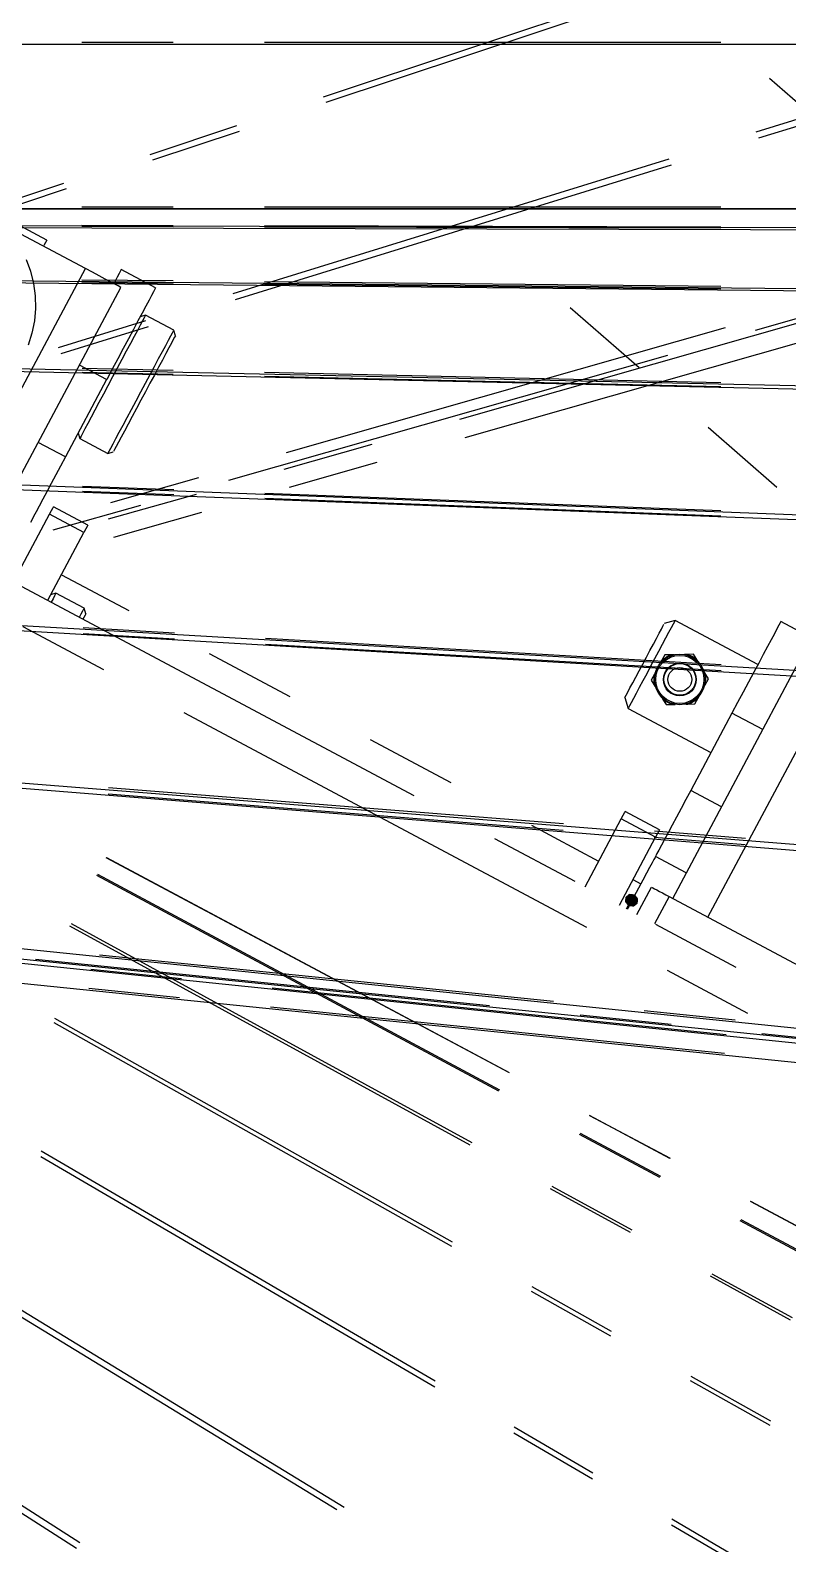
# Model space of a CAD drawing. Extents: x 3 to 592, y 5 to 207.
# Drawn here: x 108.99 to 119.53, y 28.87 to 49.93 of the extents above; entities that cross this region are included whole.
import ezdxf

# ---------------------------------------------------------------- set-up
doc = ezdxf.new("R2010")
doc.units = 0
doc.layers.get('0').update_dxf_attribs({"linetype": 'CONTINUOUS'})

msp = doc.modelspace()

# ---------------------------------------------------------------- hatches: boundary and pattern name
h = msp.add_hatch(color=7)
h.dxf.hatch_style = 2
h.paths.add_polyline_path([(117.409369, 37.90153), (117.452598, 37.847995), (117.44551, 37.779551), (117.391975, 37.736322), (117.323532, 37.74341), (117.311185, 37.750112), (117.267956, 37.803647), (117.275043, 37.872091), (117.328578, 37.91532), (117.397021, 37.908233)])
h = msp.add_hatch(color=7)
h.dxf.hatch_style = 2
h.paths.add_polyline_path([(117.409369, 37.90153), (117.452598, 37.847995), (117.44551, 37.779551), (117.391975, 37.736322), (117.323532, 37.74341), (117.311185, 37.750112), (117.267956, 37.803647), (117.275043, 37.872091), (117.328578, 37.91532), (117.397021, 37.908233)])

# ---------------------------------------------------------------- linework, layer by layer
at = {"color": 7}
for points in [[(113.074806, 49.009424), (119.099889, 51.014638)], [(113.074806, 49.009424), (119.099889, 51.014638)], [(119.1324, 50.933494), (113.107318, 48.92828)], [(119.1324, 50.933494), (113.107318, 48.92828)], [(100.682778, 49.741667), (142.839722, 49.741667)], [(109.711984, 49.768125), (110.981984, 49.768125)], [(109.711984, 49.768125), (110.981984, 49.768125)], [(109.711984, 49.768125), (110.981984, 49.768125)], [(109.711984, 49.768125), (110.981984, 49.768125)], [(112.251984, 49.768125), (118.601984, 49.768125)], [(112.251984, 49.768125), (118.601984, 49.768125)], [(112.251984, 49.768125), (118.601984, 49.768125)], [(112.251984, 49.768125), (118.601984, 49.768125)], [(120.237793, 48.427185), (119.279492, 49.260587)], [(120.237793, 48.427185), (119.279492, 49.260587)], [(119.095924, 48.52008), (120.309302, 48.895065)], [(119.095924, 48.52008), (120.309302, 48.895065)], [(120.33959, 48.805678), (119.126209, 48.4307)], [(120.33959, 48.805678), (119.126209, 48.4307)], [(110.664773, 48.207338), (111.86979, 48.608381)], [(110.664773, 48.207338), (111.86979, 48.608381)], [(111.902301, 48.527237), (110.697285, 48.126194)], [(111.902301, 48.527237), (110.697285, 48.126194)], [(111.815656, 46.270169), (117.882546, 48.145094)], [(111.815656, 46.270169), (117.882546, 48.145094)], [(117.912829, 48.055722), (111.845928, 46.180831)], [(117.912829, 48.055722), (111.845928, 46.180831)], [(108.254741, 47.405252), (109.459757, 47.806295)], [(108.254741, 47.405252), (109.459757, 47.806295)], [(109.492269, 47.725151), (108.287252, 47.324109)], [(109.492269, 47.725151), (108.287252, 47.324109)], [(100.682778, 47.448611), (142.839722, 47.448611)], [(142.839722, 47.448611), (100.682778, 47.448611)], [(110.981808, 47.473764), (109.711808, 47.473764)], [(110.981808, 47.473764), (109.711808, 47.473764)], [(110.981808, 47.473764), (109.711808, 47.473764)], [(110.981808, 47.473764), (109.711808, 47.473764)], [(109.711984, 47.476445), (110.981984, 47.476445)], [(109.711984, 47.476445), (110.981984, 47.476445)], [(109.711984, 47.476445), (110.981984, 47.476445)], [(109.711984, 47.476445), (110.981984, 47.476445)], [(118.601808, 47.473764), (112.251808, 47.473764)], [(118.601808, 47.473764), (112.251808, 47.473764)], [(118.601808, 47.473764), (112.251808, 47.473764)], [(118.601808, 47.473764), (112.251808, 47.473764)], [(112.251984, 47.476445), (118.601984, 47.476445)], [(112.251984, 47.476445), (118.601984, 47.476445)], [(112.251984, 47.476445), (118.601984, 47.476445)], [(112.251984, 47.476445), (118.601984, 47.476445)], [(100.682778, 47.236944), (142.839722, 47.131111)], [(142.839722, 47.095833), (100.682778, 47.201667)], [(109.763736, 46.616655), (108.6352, 47.218847)], [(109.763736, 46.616655), (108.6352, 47.218847)], [(109.224127, 47.01473), (108.716127, 47.285663)], [(109.224127, 47.01473), (108.716127, 47.285663)], [(110.981913, 47.197713), (109.711917, 47.200975)], [(110.981913, 47.197713), (109.711917, 47.200975)], [(110.981913, 47.197713), (109.711917, 47.200975)], [(110.981913, 47.197713), (109.711917, 47.200975)], [(109.711954, 47.22246), (110.98195, 47.219198)], [(109.711954, 47.22246), (110.98195, 47.219198)], [(109.711954, 47.22246), (110.98195, 47.219198)], [(109.711954, 47.22246), (110.98195, 47.219198)], [(118.601888, 47.178142), (112.251908, 47.194451)], [(118.601888, 47.178142), (112.251908, 47.194451)], [(118.601888, 47.178142), (112.251908, 47.194451)], [(118.601888, 47.178142), (112.251908, 47.194451)], [(112.251946, 47.215936), (118.601925, 47.199626)], [(112.251946, 47.215936), (118.601925, 47.199626)], [(112.251946, 47.215936), (118.601925, 47.199626)], [(112.251946, 47.215936), (118.601925, 47.199626)], [(109.224127, 47.01473), (109.205783, 46.98051), (109.183205, 46.937824)], [(109.224127, 47.01473), (109.205783, 46.98051), (109.183205, 46.937824)], [(107.933278, 43.185503), (109.763842, 46.61662)], [(107.933278, 43.185503), (109.763842, 46.61662)], [(108.937496, 46.743408), (108.998526, 46.580072), (109.041212, 46.410739), (109.064496, 46.237878), (109.068376, 46.063606), (109.052501, 45.890039), (109.017576, 45.718942), (108.963601, 45.553136)], [(108.937496, 46.743408), (108.998526, 46.580072), (109.041212, 46.410739), (109.064496, 46.237878), (109.068376, 46.063606), (109.052501, 45.890039), (109.017576, 45.718942), (108.963601, 45.553136)], [(110.253886, 46.355141), (110.216491, 46.374897), (110.171336, 46.399238), (110.110305, 46.431694), (110.036222, 46.471205), (109.951203, 46.516713), (109.85948, 46.565749), (109.763878, 46.616549)], [(110.253886, 46.355141), (110.216491, 46.374897), (110.171336, 46.399238), (110.110305, 46.431694), (110.036222, 46.471205), (109.951203, 46.516713), (109.85948, 46.565749), (109.763878, 46.616549)], [(110.260448, 46.603461), (110.250217, 46.584411), (110.231872, 46.549839), (110.204356, 46.498686), (110.168725, 46.431306), (110.156025, 46.407317)], [(110.260448, 46.603461), (110.250217, 46.584411), (110.231872, 46.549839), (110.204356, 46.498686), (110.168725, 46.431306), (110.156025, 46.407317)], [(110.738356, 46.348509), (110.260342, 46.603567)], [(110.738356, 46.348509), (110.260342, 46.603567)], [(100.682778, 46.531389), (142.839722, 46.108056)], [(142.839722, 46.072778), (100.682778, 46.496111)], [(108.423428, 42.923989), (110.253992, 46.355106)], [(108.423428, 42.923989), (110.253992, 46.355106)], [(110.982391, 46.4081), (109.712456, 46.420988)], [(110.982391, 46.4081), (109.712456, 46.420988)], [(110.982391, 46.4081), (109.712456, 46.420988)], [(110.982391, 46.4081), (109.712456, 46.420988)], [(109.712578, 46.462828), (110.982512, 46.44994)], [(109.712578, 46.462828), (110.982512, 46.44994)], [(109.712578, 46.462828), (110.982512, 46.44994)], [(109.712578, 46.462828), (110.982512, 46.44994)], [(110.738356, 46.348509), (110.728125, 46.329459), (110.709781, 46.294887), (110.682264, 46.243734), (110.646633, 46.176353), (110.602536, 46.093803), (110.551031, 45.997848), (110.493175, 45.888839), (110.429322, 45.769248), (110.360531, 45.640484), (110.287858, 45.504312), (110.212364, 45.362848), (110.135106, 45.217856), (110.057494, 45.071806)], [(110.738356, 46.348509), (110.728125, 46.329459), (110.709781, 46.294887), (110.682264, 46.243734), (110.646633, 46.176353), (110.602536, 46.093803), (110.551031, 45.997848), (110.493175, 45.888839), (110.429322, 45.769248), (110.360531, 45.640484), (110.287858, 45.504312), (110.212364, 45.362848), (110.135106, 45.217856), (110.057494, 45.071806)], [(118.601998, 46.330774), (112.252325, 46.395212)], [(118.601998, 46.330774), (112.252325, 46.395212)], [(118.601998, 46.330774), (112.252325, 46.395212)], [(118.601998, 46.330774), (112.252325, 46.395212)], [(112.252447, 46.437052), (118.60212, 46.372614)], [(112.252447, 46.437052), (118.60212, 46.372614)], [(112.252447, 46.437052), (118.60212, 46.372614)], [(112.252447, 46.437052), (118.60212, 46.372614)], [(121.074317, 46.254334), (114.966576, 44.517092)], [(121.074317, 46.254334), (114.966576, 44.517092)], [(110.597809, 45.96705), (110.579112, 45.932478), (110.556534, 45.889439), (110.525137, 45.830878), (110.485978, 45.7575), (110.439764, 45.67107), (110.387553, 45.572998), (110.330403, 45.465753), (110.26902, 45.3511), (110.205167, 45.231509), (110.140256, 45.109095), (110.074992, 44.987034), (110.011139, 44.867442), (109.950109, 44.752789), (109.892606, 44.645545), (109.840395, 44.547473), (109.794181, 44.461042), (109.755376, 44.387664), (109.723978, 44.329103), (109.701048, 44.286064), (109.687289, 44.260311)], [(110.597809, 45.96705), (110.579112, 45.932478), (110.556534, 45.889439), (110.525137, 45.830878), (110.485978, 45.7575), (110.439764, 45.67107), (110.387553, 45.572998), (110.330403, 45.465753), (110.26902, 45.3511), (110.205167, 45.231509), (110.140256, 45.109095), (110.074992, 44.987034), (110.011139, 44.867442), (109.950109, 44.752789), (109.892606, 44.645545), (109.840395, 44.547473), (109.794181, 44.461042), (109.755376, 44.387664), (109.723978, 44.329103), (109.701048, 44.286064), (109.687289, 44.260311)], [(110.597809, 45.96705), (110.522667, 45.94412)], [(110.597809, 45.96705), (110.522667, 45.94412)], [(110.989957, 45.757853), (110.597668, 45.96705)], [(110.989957, 45.757853), (110.597668, 45.96705)], [(121.147447, 46.000969), (115.039707, 44.263727)], [(121.147447, 46.000969), (115.039707, 44.263727)], [(116.508596, 46.07468), (117.466897, 45.241277)], [(116.508596, 46.07468), (117.466897, 45.241277)], [(119.084771, 45.758906), (120.306317, 46.106362)], [(119.084771, 45.758906), (120.306317, 46.106362)], [(109.3889, 45.520198), (110.602278, 45.895183)], [(109.3889, 45.520198), (110.602278, 45.895183)], [(110.632548, 45.805853), (109.419168, 45.430875)], [(110.632548, 45.805853), (109.419168, 45.430875)], [(110.07471, 44.042259), (110.093407, 44.076832), (110.115985, 44.119871), (110.147382, 44.178432), (110.186541, 44.251809), (110.232754, 44.33824), (110.284966, 44.436312), (110.342116, 44.543557), (110.403499, 44.658209), (110.467352, 44.777801), (110.532263, 44.900215), (110.597527, 45.022276), (110.661379, 45.141868), (110.72241, 45.256521), (110.779913, 45.363765), (110.832124, 45.461837), (110.878338, 45.548268), (110.917143, 45.621646), (110.948541, 45.680207), (110.971471, 45.723246), (110.985229, 45.748998)], [(110.07471, 44.042259), (110.093407, 44.076832), (110.115985, 44.119871), (110.147382, 44.178432), (110.186541, 44.251809), (110.232754, 44.33824), (110.284966, 44.436312), (110.342116, 44.543557), (110.403499, 44.658209), (110.467352, 44.777801), (110.532263, 44.900215), (110.597527, 45.022276), (110.661379, 45.141868), (110.72241, 45.256521), (110.779913, 45.363765), (110.832124, 45.461837), (110.878338, 45.548268), (110.917143, 45.621646), (110.948541, 45.680207), (110.971471, 45.723246), (110.985229, 45.748998)], [(111.012817, 45.682676), (110.989886, 45.757818)], [(111.012817, 45.682676), (110.989886, 45.757818)], [(112.56022, 44.058569), (118.667955, 45.79583)], [(112.56022, 44.058569), (118.667955, 45.79583)], [(111.012817, 45.682676), (111.002586, 45.663273), (110.984242, 45.629407), (110.957783, 45.579312), (110.922858, 45.514048), (110.880878, 45.435379), (110.832547, 45.344362), (110.778572, 45.243821), (110.720717, 45.135165), (110.659686, 45.020865), (110.597244, 44.90339), (110.534097, 44.785562), (110.472361, 44.669498), (110.412742, 44.557668), (110.35665, 44.45254), (110.305497, 44.356584), (110.259989, 44.271565), (110.221536, 44.199246), (110.190844, 44.141743), (110.168267, 44.099409), (110.154508, 44.073657)], [(111.012817, 45.682676), (111.002586, 45.663273), (110.984242, 45.629407), (110.957783, 45.579312), (110.922858, 45.514048), (110.880878, 45.435379), (110.832547, 45.344362), (110.778572, 45.243821), (110.720717, 45.135165), (110.659686, 45.020865), (110.597244, 44.90339), (110.534097, 44.785562), (110.472361, 44.669498), (110.412742, 44.557668), (110.35665, 44.45254), (110.305497, 44.356584), (110.259989, 44.271565), (110.221536, 44.199246), (110.190844, 44.141743), (110.168267, 44.099409), (110.154508, 44.073657)], [(100.682778, 45.4025), (142.839722, 44.485278)], [(142.839722, 44.414722), (100.682778, 45.367222)], [(111.755497, 43.674167), (117.863225, 45.411449)], [(111.755497, 43.674167), (117.863225, 45.411449)], [(110.057318, 45.071912), (109.677376, 45.274406)], [(110.057318, 45.071912), (109.677376, 45.274406)], [(110.984479, 45.143096), (109.714797, 45.171479)], [(110.984479, 45.143096), (109.714797, 45.171479)], [(110.984479, 45.143096), (109.714797, 45.171479)], [(110.984479, 45.143096), (109.714797, 45.171479)], [(109.715022, 45.231768), (110.984704, 45.203385)], [(109.715022, 45.231768), (110.984704, 45.203385)], [(109.715022, 45.231768), (110.984704, 45.203385)], [(109.715022, 45.231768), (110.984704, 45.203385)], [(118.602576, 44.972796), (112.254162, 45.114713)], [(118.602576, 44.972796), (112.254162, 45.114713)], [(118.602576, 44.972796), (112.254162, 45.114713)], [(118.602576, 44.972796), (112.254162, 45.114713)], [(112.254387, 45.175001), (118.602801, 45.033085)], [(112.254387, 45.175001), (118.602801, 45.033085)], [(112.254387, 45.175001), (118.602801, 45.033085)], [(112.254387, 45.175001), (118.602801, 45.033085)], [(110.057318, 45.071912), (109.482643, 43.994881)], [(110.057318, 45.071912), (109.482643, 43.994881)], [(109.659702, 44.326634), (109.682633, 44.251492)], [(109.659702, 44.326634), (109.682633, 44.251492)], [(109.682562, 44.251457), (110.074851, 44.042259)], [(109.682562, 44.251457), (110.074851, 44.042259)], [(118.425198, 44.407875), (119.383499, 43.574473)], [(118.425198, 44.407875), (119.383499, 43.574473)], [(109.482784, 43.994987), (109.102842, 44.197482)], [(109.482784, 43.994987), (109.102842, 44.197482)], [(110.07471, 44.042259), (110.149852, 44.06519)], [(110.07471, 44.042259), (110.149852, 44.06519)], [(113.745028, 44.169644), (112.52348, 43.822196)], [(113.745028, 44.169644), (112.52348, 43.822196)], [(100.682778, 43.920833), (142.839722, 42.298056)], [(142.839722, 42.2275), (100.682778, 43.850278)], [(109.482784, 43.994987), (109.415404, 43.869046), (109.349081, 43.744515), (109.284876, 43.624218), (109.224551, 43.510623), (109.168459, 43.405848), (109.118717, 43.312362), (109.075679, 43.231929), (109.040401, 43.165959), (109.013943, 43.115865), (108.996304, 43.083057)], [(109.482784, 43.994987), (109.415404, 43.869046), (109.349081, 43.744515), (109.284876, 43.624218), (109.224551, 43.510623), (109.168459, 43.405848), (109.118717, 43.312362), (109.075679, 43.231929), (109.040401, 43.165959), (109.013943, 43.115865), (108.996304, 43.083057)], [(113.818159, 43.916279), (112.596611, 43.568831)], [(113.818159, 43.916279), (112.596611, 43.568831)], [(110.117126, 43.363665), (111.338673, 43.711117)], [(110.117126, 43.363665), (111.338673, 43.711117)], [(109.720792, 43.590796), (110.989848, 43.54184)], [(109.720792, 43.590796), (110.989848, 43.54184)], [(109.720792, 43.590796), (110.989848, 43.54184)], [(109.720792, 43.590796), (110.989848, 43.54184)], [(110.989991, 43.466051), (109.720934, 43.515007)], [(110.989991, 43.466051), (109.720934, 43.515007)], [(110.989991, 43.466051), (109.720934, 43.515007)], [(110.989991, 43.466051), (109.720934, 43.515007)], [(111.301932, 43.474747), (110.080384, 43.127299)], [(111.301932, 43.474747), (110.080384, 43.127299)], [(112.258904, 43.492884), (118.604184, 43.248104)], [(112.258904, 43.492884), (118.604184, 43.248104)], [(112.258904, 43.492884), (118.604184, 43.248104)], [(112.258904, 43.492884), (118.604184, 43.248104)], [(118.604327, 43.172315), (112.259047, 43.417095)], [(118.604327, 43.172315), (112.259047, 43.417095)], [(118.604327, 43.172315), (112.259047, 43.417095)], [(118.604327, 43.172315), (112.259047, 43.417095)], [(108.759978, 42.256463), (109.263392, 43.199791)], [(108.759978, 42.256463), (109.263392, 43.199791)], [(109.741229, 42.945015), (109.263215, 43.200073)], [(109.741229, 42.945015), (109.263215, 43.200073)], [(109.263286, 43.199967), (109.290097, 43.250414), (109.308089, 43.283928), (109.316908, 43.300509)], [(109.263286, 43.199967), (109.290097, 43.250414), (109.308089, 43.283928), (109.316908, 43.300509)], [(109.312405, 42.979254), (110.533951, 43.32671)], [(109.312405, 42.979254), (110.533951, 43.32671)], [(109.795733, 43.047179), (109.317719, 43.302237)], [(109.795733, 43.047179), (109.317719, 43.302237)], [(111.375063, 43.221382), (110.153515, 42.873934)], [(111.375063, 43.221382), (110.153515, 42.873934)], [(109.795733, 43.047179), (109.786208, 43.029187), (109.768217, 42.995674), (109.741053, 42.944874)], [(109.795733, 43.047179), (109.786208, 43.029187), (109.768217, 42.995674), (109.741053, 42.944874)], [(109.237886, 42.001511), (109.7413, 42.944838)], [(109.237886, 42.001511), (109.7413, 42.944838)], [(109.427433, 42.356899), (110.363688, 41.857421)], [(109.427433, 42.356899), (110.363688, 41.857421)], [(108.72809, 42.2735), (114.33068, 39.284606)], [(108.72809, 42.2735), (114.33068, 39.284606)], [(100.682778, 42.121667), (142.839722, 39.6875)], [(142.839722, 39.581667), (100.682778, 42.051111)], [(109.352256, 42.097925), (109.277115, 42.074994)], [(109.352256, 42.097925), (109.277115, 42.074994)], [(109.352256, 42.097925), (109.333559, 42.063), (109.310981, 42.020314), (109.286993, 41.975511)], [(109.352256, 42.097925), (109.333559, 42.063), (109.310981, 42.020314), (109.286993, 41.975511)], [(109.744404, 41.888727), (109.352115, 42.097925)], [(109.744404, 41.888727), (109.352115, 42.097925)], [(109.679034, 41.766172), (109.703023, 41.811328), (109.725954, 41.854014), (109.739712, 41.88012)], [(109.679034, 41.766172), (109.703023, 41.811328), (109.725954, 41.854014), (109.739712, 41.88012)], [(109.767264, 41.813551), (109.757034, 41.794148), (109.738689, 41.760281), (109.728106, 41.740173)], [(109.767264, 41.813551), (109.757034, 41.794148), (109.738689, 41.760281), (109.728106, 41.740173)], [(109.767264, 41.813551), (109.744334, 41.888692)], [(109.767264, 41.813551), (109.744334, 41.888692)], [(117.966596, 41.721088), (117.956013, 41.701332), (117.937668, 41.66676), (117.910504, 41.61596), (117.875579, 41.550696), (117.833951, 41.472732), (117.787032, 41.384185), (117.735526, 41.287876), (117.681199, 41.186276), (117.625813, 41.082207), (117.570779, 40.979196), (117.517863, 40.880065), (117.468474, 40.787285), (117.423671, 40.703676), (117.385571, 40.63171), (117.354526, 40.573501), (117.331596, 40.530815), (117.317485, 40.504357)], [(117.966596, 41.721088), (117.956013, 41.701332), (117.937668, 41.66676), (117.910504, 41.61596), (117.875579, 41.550696), (117.833951, 41.472732), (117.787032, 41.384185), (117.735526, 41.287876), (117.681199, 41.186276), (117.625813, 41.082207), (117.570779, 40.979196), (117.517863, 40.880065), (117.468474, 40.787285), (117.423671, 40.703676), (117.385571, 40.63171), (117.354526, 40.573501), (117.331596, 40.530815), (117.317485, 40.504357)], [(117.966596, 41.721088), (117.816313, 41.675226)], [(117.966596, 41.721088), (117.816313, 41.675226)], [(119.118486, 41.106549), (117.966666, 41.721088)], [(119.118486, 41.106549), (117.966666, 41.721088)], [(108.890517, 41.635851), (110.011034, 41.03807)], [(108.890517, 41.635851), (110.011034, 41.03807)], [(109.73207, 41.621712), (110.999939, 41.548171)], [(109.73207, 41.621712), (110.999939, 41.548171)], [(109.73207, 41.621712), (110.999939, 41.548171)], [(109.73207, 41.621712), (110.999939, 41.548171)], [(111.000079, 41.460699), (109.73221, 41.53424)], [(111.000079, 41.460699), (109.73221, 41.53424)], [(111.000079, 41.460699), (109.73221, 41.53424)], [(111.000079, 41.460699), (109.73221, 41.53424)], [(117.267108, 40.645997), (117.285805, 40.680922), (117.308383, 40.723256), (117.338722, 40.780406), (117.376116, 40.850608), (117.419155, 40.931394), (117.466427, 41.019942), (117.516522, 41.113075), (117.566969, 41.208325), (117.616711, 41.301458), (117.663983, 41.390006), (117.707022, 41.470792), (117.744416, 41.540994), (117.775108, 41.598144), (117.797686, 41.640478), (117.811444, 41.666583)], [(117.267108, 40.645997), (117.285805, 40.680922), (117.308383, 40.723256), (117.338722, 40.780406), (117.376116, 40.850608), (117.419155, 40.931394), (117.466427, 41.019942), (117.516522, 41.113075), (117.566969, 41.208325), (117.616711, 41.301458), (117.663983, 41.390006), (117.707022, 41.470792), (117.744416, 41.540994), (117.775108, 41.598144), (117.797686, 41.640478), (117.811444, 41.666583)], [(119.438773, 41.706941), (119.428542, 41.687891), (119.410198, 41.653319), (119.382681, 41.602166), (119.347051, 41.534786), (119.302953, 41.452236), (119.251448, 41.35628), (119.193592, 41.247272), (119.129739, 41.12768), (119.060948, 40.998916), (118.988276, 40.862744), (118.912781, 40.72128), (118.835523, 40.576288), (118.757912, 40.430238)], [(119.438773, 41.706941), (119.428542, 41.687891), (119.410198, 41.653319), (119.382681, 41.602166), (119.347051, 41.534786), (119.302953, 41.452236), (119.251448, 41.35628), (119.193592, 41.247272), (119.129739, 41.12768), (119.060948, 40.998916), (118.988276, 40.862744), (118.912781, 40.72128), (118.835523, 40.576288), (118.757912, 40.430238)], [(119.916681, 41.451989), (119.438667, 41.707047)], [(119.916681, 41.451989), (119.438667, 41.707047)], [(112.267808, 41.474631), (118.607153, 41.106929)], [(112.267808, 41.474631), (118.607153, 41.106929)], [(112.267808, 41.474631), (118.607153, 41.106929)], [(112.267808, 41.474631), (118.607153, 41.106929)], [(118.607293, 41.019457), (112.267948, 41.387159)], [(118.607293, 41.019457), (112.267948, 41.387159)], [(118.607293, 41.019457), (112.267948, 41.387159)], [(118.607293, 41.019457), (112.267948, 41.387159)], [(111.484206, 41.259643), (112.604724, 40.661864)], [(111.484206, 41.259643), (112.604724, 40.661864)], [(117.77793, 41.155902), (117.764172, 41.130502)], [(117.77793, 41.155902), (117.764172, 41.130502)], [(117.824003, 41.240287), (117.777789, 41.155973)], [(117.824003, 41.240287), (117.777789, 41.155973)], [(117.920064, 41.242544), (117.900309, 41.235489), (117.880906, 41.227375), (117.862209, 41.21785), (117.843864, 41.207619), (117.826226, 41.195978), (117.809292, 41.183631), (117.793417, 41.170225), (117.777895, 41.155761)], [(117.920064, 41.242544), (117.900309, 41.235489), (117.880906, 41.227375), (117.862209, 41.21785), (117.843864, 41.207619), (117.826226, 41.195978), (117.809292, 41.183631), (117.793417, 41.170225), (117.777895, 41.155761)], [(117.920064, 41.242544), (117.824109, 41.240428)], [(117.920064, 41.242544), (117.824109, 41.240428)], [(117.949027, 41.24325), (117.9201, 41.242544)], [(117.949027, 41.24325), (117.9201, 41.242544)], [(117.932659, 37.850974), (119.763223, 41.282091)], [(117.932659, 37.850974), (119.763223, 41.282091)], [(118.127216, 41.247483), (118.098288, 41.246778)], [(118.127216, 41.247483), (118.098288, 41.246778)], [(118.273336, 41.167685), (118.257461, 41.181091), (118.240528, 41.193791), (118.223242, 41.205432), (118.204897, 41.216016), (118.1862, 41.225541), (118.16715, 41.234007), (118.147394, 41.241416), (118.127286, 41.247413)], [(118.273336, 41.167685), (118.257461, 41.181091), (118.240528, 41.193791), (118.223242, 41.205432), (118.204897, 41.216016), (118.1862, 41.225541), (118.16715, 41.234007), (118.147394, 41.241416), (118.127286, 41.247413)], [(118.223312, 41.249741), (118.127357, 41.247624)], [(118.223312, 41.249741), (118.127357, 41.247624)], [(118.273336, 41.167685), (118.266986, 41.177916), (118.223242, 41.249882)], [(118.273336, 41.167685), (118.266986, 41.177916), (118.223242, 41.249882)], [(118.2884, 41.14292), (118.27323, 41.167614)], [(118.2884, 41.14292), (118.27323, 41.167614)], [(117.678588, 40.974045), (117.632374, 40.889731)], [(117.678588, 40.974045), (117.632374, 40.889731)], [(117.632515, 40.889696), (117.68261, 40.807499)], [(117.632515, 40.889696), (117.68261, 40.807499)], [(117.678588, 40.974045), (117.674708, 40.953231), (117.672238, 40.932417), (117.670827, 40.911604), (117.670827, 40.890437), (117.671885, 40.869623), (117.674355, 40.848809), (117.677883, 40.827995), (117.682469, 40.807534)], [(117.678588, 40.974045), (117.674708, 40.953231), (117.672238, 40.932417), (117.670827, 40.911604), (117.670827, 40.890437), (117.671885, 40.869623), (117.674355, 40.848809), (117.677883, 40.827995), (117.682469, 40.807534)], [(117.692488, 40.999481), (117.678729, 40.974081)], [(117.692488, 40.999481), (117.678729, 40.974081)], [(118.38118, 40.990732), (118.366011, 41.015426)], [(118.38118, 40.990732), (118.366011, 41.015426)], [(118.431169, 40.90864), (118.381074, 40.990837)], [(118.431169, 40.90864), (118.381074, 40.990837)], [(118.385131, 40.824291), (118.389012, 40.845105), (118.391481, 40.865919), (118.392892, 40.886733), (118.392892, 40.907899), (118.391834, 40.928713), (118.389365, 40.949527), (118.385837, 40.970341), (118.381251, 40.990802)], [(118.385131, 40.824291), (118.389012, 40.845105), (118.391481, 40.865919), (118.392892, 40.886733), (118.392892, 40.907899), (118.391834, 40.928713), (118.389365, 40.949527), (118.385837, 40.970341), (118.381251, 40.990802)], [(118.385131, 40.824291), (118.431345, 40.908605)], [(118.385131, 40.824291), (118.431345, 40.908605)], [(118.422808, 37.589495), (120.253372, 41.020612)], [(118.422808, 37.589495), (120.253372, 41.020612)], [(117.682539, 40.80764), (117.697709, 40.782946)], [(117.682539, 40.80764), (117.697709, 40.782946)], [(117.775284, 40.655416), (117.790454, 40.630722)], [(117.775284, 40.655416), (117.790454, 40.630722)], [(118.285789, 40.642434), (118.299547, 40.667834)], [(118.285789, 40.642434), (118.299547, 40.667834)], [(118.371232, 40.798856), (118.38499, 40.824256)], [(118.371232, 40.798856), (118.38499, 40.824256)], [(117.267108, 40.645997), (117.312969, 40.495714)], [(117.267108, 40.645997), (117.312969, 40.495714)], [(117.312863, 40.495679), (118.464683, 39.88114)], [(117.312863, 40.495679), (118.464683, 39.88114)], [(117.790383, 40.630687), (117.806258, 40.617281), (117.823192, 40.604581), (117.840478, 40.592939), (117.858822, 40.582356), (117.877519, 40.572831), (117.896569, 40.564364), (117.916325, 40.556956), (117.936433, 40.550959)], [(117.790383, 40.630687), (117.796733, 40.620456), (117.840478, 40.548489)], [(117.790383, 40.630687), (117.806258, 40.617281), (117.823192, 40.604581), (117.840478, 40.592939), (117.858822, 40.582356), (117.877519, 40.572831), (117.896569, 40.564364), (117.916325, 40.556956), (117.936433, 40.550959)], [(117.790383, 40.630687), (117.796733, 40.620456), (117.840478, 40.548489)], [(117.840407, 40.548595), (117.936363, 40.550712)], [(117.840407, 40.548595), (117.936363, 40.550712)], [(117.936469, 40.550888), (117.965396, 40.551594)], [(117.936469, 40.550888), (117.965396, 40.551594)], [(118.114692, 40.555122), (118.14362, 40.555827)], [(118.114692, 40.555122), (118.14362, 40.555827)], [(118.143655, 40.555792), (118.163411, 40.562847), (118.182813, 40.570961), (118.201511, 40.580486), (118.219855, 40.590717), (118.237494, 40.602359), (118.254427, 40.614706), (118.270302, 40.628111), (118.285824, 40.642575)], [(118.143655, 40.555792), (118.163411, 40.562847), (118.182813, 40.570961), (118.201511, 40.580486), (118.219855, 40.590717), (118.237494, 40.602359), (118.254427, 40.614706), (118.270302, 40.628111), (118.285824, 40.642575)], [(118.143655, 40.555792), (118.239611, 40.557909)], [(118.143655, 40.555792), (118.239611, 40.557909)], [(118.239752, 40.558085), (118.285966, 40.642399)], [(118.239752, 40.558085), (118.285966, 40.642399)], [(111.13155, 40.440289), (116.734134, 37.451384)], [(111.13155, 40.440289), (116.734134, 37.451384)], [(118.757735, 40.430379), (118.18306, 39.353349)], [(118.757735, 40.430379), (118.18306, 39.353349)], [(119.186643, 40.201568), (118.757665, 40.430521)], [(119.186643, 40.201568), (118.757665, 40.430521)], [(100.682778, 40.110833), (138.43, 37.112222)], [(138.43, 37.006389), (100.682778, 40.040278)], [(113.725242, 40.064085), (114.84576, 39.466306)], [(113.725242, 40.064085), (114.84576, 39.466306)], [(110.08405, 39.396086), (116.413997, 38.89184)], [(110.08405, 39.396086), (116.413997, 38.89184)], [(110.08405, 39.396086), (116.413997, 38.89184)], [(110.08405, 39.396086), (116.413997, 38.89184)], [(116.409038, 38.79771), (110.079092, 39.301975)], [(116.409038, 38.79771), (110.079092, 39.301975)], [(116.409038, 38.79771), (110.079092, 39.301975)], [(116.409038, 38.79771), (110.079092, 39.301975)], [(118.183237, 39.353455), (118.115856, 39.227513), (118.049534, 39.102982), (117.985328, 38.982685), (117.925003, 38.869091), (117.868912, 38.764316), (117.81917, 38.67083), (117.776131, 38.590396), (117.740853, 38.524427), (117.714395, 38.474332), (117.696756, 38.441524)], [(118.183237, 39.353455), (118.115856, 39.227513), (118.049534, 39.102982), (117.985328, 38.982685), (117.925003, 38.869091), (117.868912, 38.764316), (117.81917, 38.67083), (117.776131, 38.590396), (117.740853, 38.524427), (117.714395, 38.474332), (117.696756, 38.441524)], [(118.612144, 39.124643), (118.183166, 39.353596)], [(118.612144, 39.124643), (118.183166, 39.353596)], [(117.216237, 38.957215), (117.243049, 39.007662), (117.26104, 39.041176), (117.26986, 39.057756)], [(117.216237, 38.957215), (117.243049, 39.007662), (117.26104, 39.041176), (117.26986, 39.057756)], [(117.74865, 38.804427), (117.270636, 39.059485)], [(117.74865, 38.804427), (117.270636, 39.059485)], [(115.966278, 38.868527), (116.902442, 38.369099)], [(115.966278, 38.868527), (116.902442, 38.369099)], [(116.712894, 38.013711), (117.216308, 38.957038)], [(116.712894, 38.013711), (117.216308, 38.957038)], [(117.694146, 38.702262), (117.216132, 38.957321)], [(117.694146, 38.702262), (117.216132, 38.957321)], [(117.679987, 38.790991), (118.945977, 38.690142)], [(117.679987, 38.790991), (118.945977, 38.690142)], [(117.679987, 38.790991), (118.945977, 38.690142)], [(117.679987, 38.790991), (118.945977, 38.690142)], [(117.74865, 38.804427), (117.739125, 38.786435), (117.721133, 38.752921), (117.693969, 38.702121)], [(117.74865, 38.804427), (117.739125, 38.786435), (117.721133, 38.752921), (117.693969, 38.702121)], [(115.451198, 38.686828), (116.571716, 38.089049)], [(115.451198, 38.686828), (116.571716, 38.089049)], [(117.190802, 37.758758), (117.694216, 38.702086)], [(117.190802, 37.758758), (117.694216, 38.702086)], [(118.941016, 38.596005), (117.675027, 38.696857)], [(118.941016, 38.596005), (117.675027, 38.696857)], [(118.941016, 38.596005), (117.675027, 38.696857)], [(118.941016, 38.596005), (117.675027, 38.696857)], [(115.654086, 35.427209), (110.051502, 38.416115)], [(115.654086, 35.427209), (110.051502, 38.416115)], [(110.052862, 38.418343), (115.655445, 35.429438)], [(110.052862, 38.418343), (115.655445, 35.429438)], [(117.693334, 38.435174), (117.686984, 38.422827), (117.670756, 38.393194), (117.645709, 38.345569), (117.611137, 38.281363), (117.568098, 38.200577), (117.517298, 38.104974), (117.458737, 37.99526), (117.39312, 37.872846), (117.321859, 37.739144), (117.301045, 37.699985)], [(117.693334, 38.435174), (117.686984, 38.422827), (117.670756, 38.393194), (117.645709, 38.345569), (117.611137, 38.281363), (117.568098, 38.200577), (117.517298, 38.104974), (117.458737, 37.99526), (117.39312, 37.872846), (117.321859, 37.739144), (117.301045, 37.699985)], [(118.122241, 38.206363), (117.693264, 38.435315)], [(118.122241, 38.206363), (117.693264, 38.435315)], [(115.515066, 35.166436), (109.920186, 38.169738)], [(115.515066, 35.166436), (109.920186, 38.169738)], [(109.930183, 38.18848), (115.525062, 35.185178)], [(109.930183, 38.18848), (115.525062, 35.185178)], [(98.883611, 38.029444), (138.183056, 34.007778)], [(100.682778, 37.994167), (138.147778, 34.148889)], [(117.380385, 38.114111), (117.490804, 38.055197)], [(117.380385, 38.114111), (117.490804, 38.055197)], [(117.435877, 37.628019), (117.638371, 38.00796)], [(117.435877, 37.628019), (117.638371, 38.00796)], [(117.638548, 38.00789), (117.657245, 37.998012), (117.679823, 37.986018), (117.710162, 37.969437), (117.747556, 37.949681), (117.789889, 37.927104), (117.835751, 37.902762), (117.883728, 37.877009)], [(117.638548, 38.00789), (117.657245, 37.998012), (117.679823, 37.986018), (117.710162, 37.969437), (117.747556, 37.949681), (117.789889, 37.927104), (117.835751, 37.902762), (117.883728, 37.877009)], [(143.898056, 33.3375), (99.730278, 37.888333)], [(117.288839, 37.706441), (117.312828, 37.751597), (117.335759, 37.794283), (117.349517, 37.820388)], [(117.288839, 37.706441), (117.312828, 37.751597), (117.335759, 37.794283), (117.349517, 37.820388)], [(117.883623, 37.87715), (117.681128, 37.497209)], [(117.883623, 37.87715), (117.681128, 37.497209)], [(117.883623, 37.87715), (122.049928, 35.654297)], [(117.883623, 37.87715), (122.049928, 35.654297)], [(143.862778, 33.090556), (99.695, 37.606111)], [(109.564042, 37.501068), (115.136011, 34.455471)], [(109.564042, 37.501068), (115.136011, 34.455471)], [(115.116238, 34.418635), (109.544269, 37.464232)], [(115.116238, 34.418635), (109.544269, 37.464232)], [(117.692234, 37.49127), (118.812752, 36.893492)], [(117.692234, 37.49127), (118.812752, 36.893492)], [(109.067119, 37.006787), (115.384048, 36.359555)], [(109.067119, 37.006787), (115.384048, 36.359555)], [(109.067119, 37.006787), (115.384048, 36.359555)], [(109.067119, 37.006787), (115.384048, 36.359555)], [(109.956998, 37.065995), (116.273927, 36.418765)], [(109.956998, 37.065995), (116.273927, 36.418765)], [(109.956998, 37.065995), (116.273927, 36.418765)], [(109.956998, 37.065995), (116.273927, 36.418765)], [(111.098763, 36.730531), (109.835377, 36.859979)], [(111.098763, 36.730531), (109.835377, 36.859979)], [(111.098763, 36.730531), (109.835377, 36.859979)], [(111.098763, 36.730531), (109.835377, 36.859979)], [(117.854651, 36.853603), (118.975168, 36.255822)], [(117.854651, 36.853603), (118.975168, 36.255822)], [(111.072869, 36.4681), (109.809483, 36.597547)], [(111.072869, 36.4681), (109.809483, 36.597547)], [(111.072869, 36.4681), (109.809483, 36.597547)], [(111.072869, 36.4681), (109.809483, 36.597547)], [(118.679077, 35.953847), (112.362148, 36.601084)], [(118.679077, 35.953847), (112.362148, 36.601084)], [(118.679077, 35.953847), (112.362148, 36.601084)], [(118.679077, 35.953847), (112.362148, 36.601084)], [(118.653183, 35.691416), (112.336254, 36.338653)], [(118.653183, 35.691416), (112.336254, 36.338653)], [(118.653183, 35.691416), (112.336254, 36.338653)], [(118.653183, 35.691416), (112.336254, 36.338653)], [(117.537313, 36.289319), (118.800699, 36.159873)], [(117.537313, 36.289319), (118.800699, 36.159873)], [(117.537313, 36.289319), (118.800699, 36.159873)], [(117.537313, 36.289319), (118.800699, 36.159873)], [(114.860332, 33.004831), (109.325933, 36.118178)], [(114.860332, 33.004831), (109.325933, 36.118178)], [(109.330575, 36.184842), (114.864973, 33.071492)], [(109.330575, 36.184842), (114.864973, 33.071492)], [(116.647433, 36.230109), (117.910819, 36.100662)], [(116.647433, 36.230109), (117.910819, 36.100662)], [(116.647433, 36.230109), (117.910819, 36.100662)], [(116.647433, 36.230109), (117.910819, 36.100662)], [(119.174205, 35.971216), (120.437591, 35.84177)], [(119.174205, 35.971216), (120.437591, 35.84177)], [(119.174205, 35.971216), (120.437591, 35.84177)], [(119.174205, 35.971216), (120.437591, 35.84177)], [(117.895119, 34.231647), (116.774602, 34.829428)], [(117.895119, 34.231647), (116.774602, 34.829428)], [(116.775962, 34.831657), (117.896479, 34.233876)], [(116.775962, 34.831657), (117.896479, 34.233876)], [(117.753018, 33.965115), (116.634042, 34.565775)], [(117.753018, 33.965115), (116.634042, 34.565775)], [(116.644038, 34.584517), (117.763014, 33.983857)], [(116.644038, 34.584517), (117.763014, 33.983857)], [(109.14656, 34.338194), (114.629767, 31.135546)], [(109.14656, 34.338194), (114.629767, 31.135546)], [(114.624697, 31.050769), (109.141482, 34.253401)], [(114.624697, 31.050769), (109.141482, 34.253401)], [(117.345026, 33.200396), (116.230632, 33.809516)], [(117.345026, 33.200396), (116.230632, 33.809516)], [(116.250405, 33.846352), (117.364799, 33.237233)], [(116.250405, 33.846352), (117.364799, 33.237233)], [(120.136153, 33.036085), (119.015636, 33.633866)], [(120.136153, 33.036085), (119.015636, 33.633866)], [(119.016996, 33.636095), (120.137512, 33.038314)], [(119.016996, 33.636095), (120.137512, 33.038314)], [(119.990969, 32.763794), (118.871994, 33.364455)], [(119.990969, 32.763794), (118.871994, 33.364455)], [(118.88199, 33.383197), (120.000966, 32.782536)], [(118.88199, 33.383197), (120.000966, 32.782536)], [(107.943769, 32.687069), (113.363873, 29.37875)], [(107.943769, 32.687069), (113.363873, 29.37875)], [(113.258992, 29.340519), (107.838874, 32.648815)], [(113.258992, 29.340519), (107.838874, 32.648815)], [(115.971852, 32.448823), (117.078732, 31.826153)], [(115.971852, 32.448823), (117.078732, 31.826153)], [(119.573813, 31.982158), (118.45942, 32.591277)], [(119.573813, 31.982158), (118.45942, 32.591277)], [(118.479193, 32.628113), (119.593587, 32.018994)], [(118.479193, 32.628113), (119.593587, 32.018994)], [(104.336765, 32.309543), (109.68433, 28.88521)], [(104.336765, 32.309543), (109.68433, 28.88521)], [(117.074091, 31.759492), (115.967212, 32.382162)], [(117.074091, 31.759492), (115.967212, 32.382162)], [(109.635632, 28.804376), (104.288078, 32.228724)], [(109.635632, 28.804376), (104.288078, 32.228724)], [(118.185611, 31.203483), (119.292491, 30.580813)], [(118.185611, 31.203483), (119.292491, 30.580813)], [(119.287851, 30.514154), (118.180971, 31.136823)], [(119.287851, 30.514154), (118.180971, 31.136823)], [(116.817983, 29.769717), (115.72134, 30.410243)], [(116.817983, 29.769717), (115.72134, 30.410243)], [(115.726408, 30.495017), (116.823049, 29.854488)], [(115.726408, 30.495017), (116.823049, 29.854488)], [(119.01127, 28.488664), (117.914626, 29.12919)], [(119.01127, 28.488664), (117.914626, 29.12919)], [(117.91969, 29.213958), (119.016332, 28.573429)], [(117.91969, 29.213958), (119.016332, 28.573429)]]:
    msp.add_lwpolyline(points, dxfattribs=at)
for centre, radius in [((118.031719, 40.899009), 0.353219), ((118.031719, 40.899009), 0.353219), ((118.031824, 40.899151), 0.335227), ((118.031824, 40.899151), 0.335227), ((118.032213, 40.898233), 0.228865), ((118.032213, 40.898233), 0.228865), ((118.032636, 40.89975), 0.221368), ((118.032636, 40.89975), 0.221368), ((118.031789, 40.899115), 0.165717), ((118.031789, 40.899115), 0.165717)]:
    msp.add_circle(centre, radius, dxfattribs=at)

doc.saveas('drawing.dxf')
